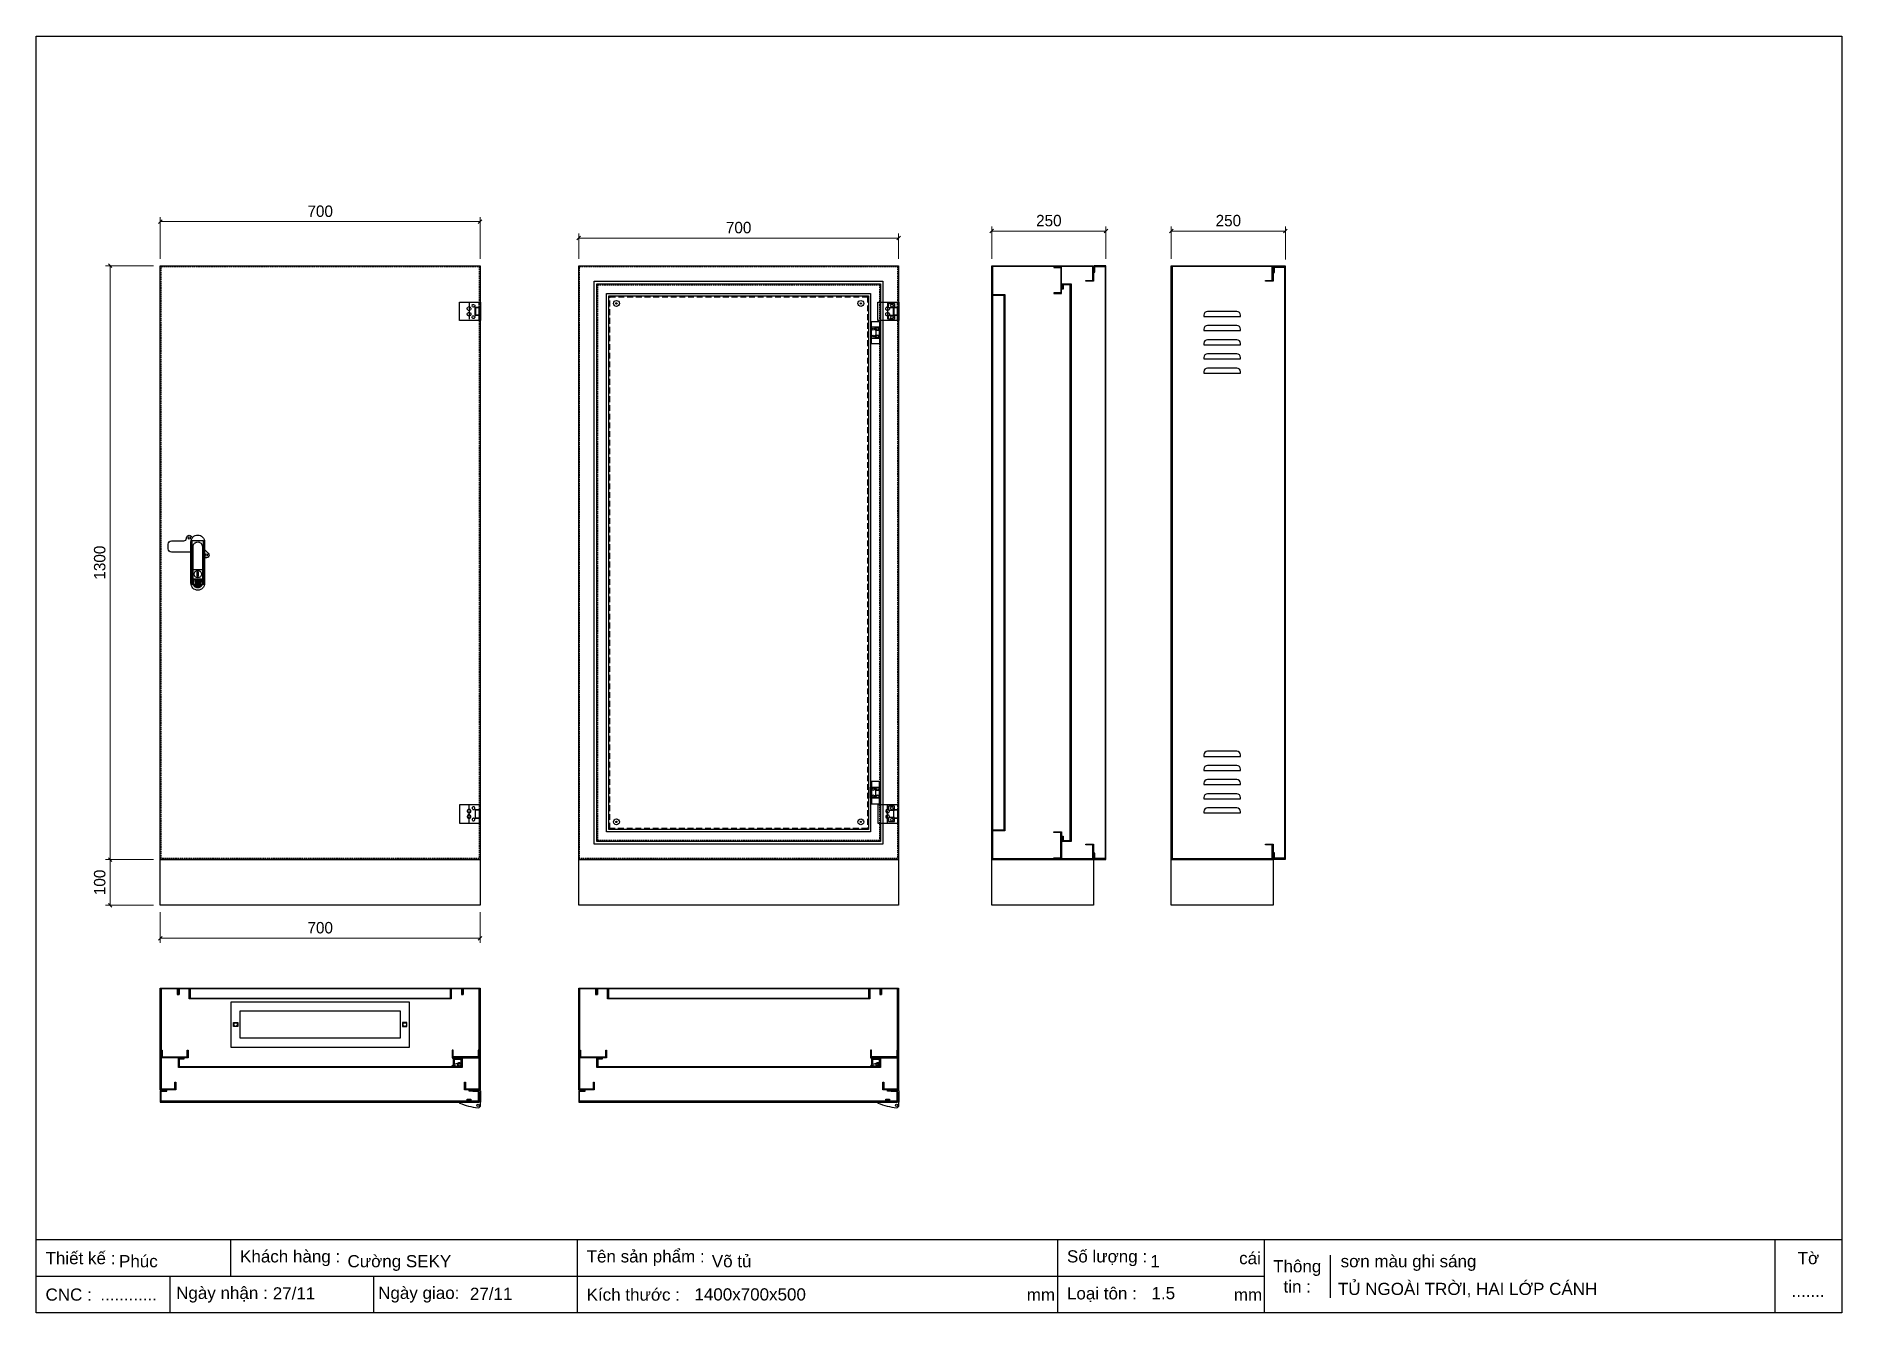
# Model space of a CAD drawing. Header units: millimetres. Extents: x 0 to 3953, y 0 to 2795.
import ezdxf

# ---------------------------------------------------------------- set-up
doc = ezdxf.new("R2010")
doc.units = ezdxf.units.MM
doc.linetypes.add('HIDDEN2', pattern=[4.7625, 3.175, -1.5875])
doc.linetypes.add('HIDDENX2', pattern=[19.05, 12.7, -6.35])
doc.layers.add('DIM', color=253, linetype='Continuous')
doc.layers.add('Ghi chu', color=7, linetype='Continuous')
doc.styles.add('Arial', font='arial.ttf')
doc.dimstyles.new('Dim-25', dxfattribs={"dimtxt": 25, "dimasz": 8, "dimexe": 10, "dimexo": 15, "dimgap": 10, "dimtad": 1, "dimdec": 0, "dimtxsty": 'Standard', "dimblk": 'OBLIQUE', "dimcen": 10, "dimclrd": 5, "dimclre": 5, "dimclrt": 3, "dimazin": 3, "dimtfac": 1, "dimtdec": 0, "dimtmove": 0, "dimatfit": 3, "dimldrblk": 'OBLIQUE', "dimlwd": 9, "dimlwe": 9})

# ---------------------------------------------------------------- blocks, each defined once
blk = doc.blocks.new('*D1')
at = {"color": 0, "linetype": 'ByBlock', "lineweight": -2}
for p, q in [((166.1, 2288.4), (158.1, 2296.4)), ((158.1, 996.4), (166.1, 988.4))]:
    blk.add_line(p, q, dxfattribs=at)
at = {"layer": 'Defpoints', "color": 0, "transparency": 16777216}
for p in [(271.9, 2292.4), (162.1, 992.4), (271.9, 992.4)]:
    blk.add_point(p, dxfattribs=at)
at = {"layer": 'DIM', "color": 5, "lineweight": 9, "transparency": 16777216}
for p, q in [((256.9, 2292.4), (152.1, 2292.4)), ((162.1, 2292.4), (162.1, 992.4)), ((256.9, 992.4), (152.1, 992.4))]:
    blk.add_line(p, q, dxfattribs=at)
at = {"layer": 'DIM', "color": 3, "transparency": 16777216, "insert": (139.3, 1642.4), "char_height": 25, "attachment_point": 5, "rotation": 90}
blk.add_mtext('1300', dxfattribs=at)
blk = doc.blocks.new('_Oblique')
at = {"color": 0, "linetype": 'ByBlock', "lineweight": -2}
blk.add_line((-0.5, -0.5), (0.5, 0.5), dxfattribs=at)
blk = doc.blocks.new('*D2')
at = {"color": 0, "linetype": 'ByBlock', "lineweight": -2}
for p, q in [((275.9, 824.3), (267.9, 816.3)), ((967.9, 816.3), (975.9, 824.3))]:
    blk.add_line(p, q, dxfattribs=at)
at = {"layer": 'Defpoints', "color": 0, "transparency": 16777216}
for p in [(271.9, 892.4), (971.9, 892.4), (971.9, 820.3)]:
    blk.add_point(p, dxfattribs=at)
at = {"layer": 'DIM', "color": 5, "lineweight": 9, "transparency": 16777216}
for p, q in [((271.9, 877.4), (271.9, 810.3)), ((971.9, 877.4), (971.9, 810.3)), ((271.9, 820.3), (971.9, 820.3))]:
    blk.add_line(p, q, dxfattribs=at)
at = {"layer": 'DIM', "color": 3, "transparency": 16777216, "insert": (621.9, 843.1), "char_height": 25, "attachment_point": 5}
blk.add_mtext('700', dxfattribs=at)
blk = doc.blocks.new('HL044-1.3-C')
at = {"color": 1, "linetype": 'HIDDEN2', "ltscale": 0.5}
for p, q in [((-25, 40), (-25, 0)), ((-3, 0), (-3, 40))]:
    blk.add_line(p, q, dxfattribs=at)
at = {"color": 1}
for p, q in [((-12, 29), (0, 29)), ((-12, 11), (-12, 29)), ((0, 11), (-12, 11)), ((-11, 28.5), (0, 28.5)), ((-11, 28.5), (-11, 11.5)), ((0, 11.5), (-11, 11.5))]:
    blk.add_line(p, q, dxfattribs=at)
blk.add_lwpolyline([(-46, 40), (0, 40), (0, 0), (-46, 0)], close=True, dxfattribs=at)
at = {"color": 1, "linetype": 'HIDDEN2', "ltscale": 0.5}
for centre, radius in [((-25, 26), 4), ((-25, 14), 4), ((-15.5, 32.5), 3), ((-15.5, 7.5), 3)]:
    blk.add_circle(centre, radius, dxfattribs=at)
blk = doc.blocks.new('AB301-2-1')
at = {"linetype": 'Continuous'}
h = blk.add_hatch(dxfattribs=at)
h.set_pattern_fill('ACAD_ISO09W100', color=1, scale=0.2)
h.set_pattern_definition([(0, (-368.0181, 398.3814), (0, 1), [4.8, -0.6, 1.2, -0.6, 1.2, -0.6])])
h.paths.add_polyline_path([(-4.1, -88.5, 0.118404), (0, -89.5, 0.118404), (4.1, -88.5), (7, -72), (-7, -72)])
at = {"color": 1, "linetype": 'Continuous'}
for p, q in [((-10, -50.5), (10, -50.5)), ((-7, -72), (7, -72)), ((-7, -72), (-4.1, -88.5)), ((7, -72), (4.1, -88.5))]:
    blk.add_line(p, q, dxfattribs=at)
for points in [[(-15, -12.5), (-57.5, -12.5, -0.414214), (-65, -5), (-65, 5, -0.414214), (-57.5, 12.5), (-30.7, 12.5, 0.414214), (-24.7, 18.5), (-24.7, 18.7)], [(-24.7, 18.7, -0.198912), (-23, 23), (-23, 23, -0.414214), (-14.5, 23), (-11.3, 19.8)], [(15, -6.5), (23, -14.5, -0.414214), (23, -23), (23, -23, -0.381561), (15, -23.4, -0.381561)]]:
    blk.add_lwpolyline(points, format="xyb", dxfattribs=at)
for points in [[(0, 25), (0, 25, -0.414214), (15, 10), (15, -80.5, -0.414214), (0, -95.5), (0, -95.5, -0.414214), (-15, -80.5), (-15, 10, -0.414214)], [(0, 10, -0.414214), (10, 0), (10, -80.5, -0.414214), (0, -90.5, -0.414214), (-10, -80.5), (-10, 0, -0.414214)], [(9, -72.5), (9, -80.5, -0.414214), (0, -89.5, -0.414214), (-9, -80.5), (-9, -72.5, -0.414214), (-7, -70.5), (7, -70.5, -0.414214)]]:
    blk.add_lwpolyline(points, format="xyb", close=True, dxfattribs=at)
at = {"color": 2, "linetype": 'Continuous'}
blk.add_lwpolyline([(-12, 13.3), (12, 13.3), (12, -83.7), (-12, -83.7)], close=True, dxfattribs=at)
at = {"color": 1, "linetype": 'Continuous'}
blk.add_lwpolyline([(-1, -55.5), (1, -55.5), (1, -65.5), (-1, -65.5)], close=True, dxfattribs=at)
for centre, radius in [((-18.7, 18.7), 2.5), ((18.7, -18.7), 2.5), ((0, -60.5), 8)]:
    blk.add_circle(centre, radius, dxfattribs=at)
blk = doc.blocks.new('*D3')
at = {"color": 0, "linetype": 'ByBlock', "lineweight": -2}
for p, q in [((166.1, 988.4), (158.1, 996.4)), ((158.1, 896.4), (166.1, 888.4))]:
    blk.add_line(p, q, dxfattribs=at)
at = {"layer": 'Defpoints', "color": 0, "transparency": 16777216}
for p in [(271.9, 992.4), (162.1, 892.4), (271.9, 892.4)]:
    blk.add_point(p, dxfattribs=at)
at = {"layer": 'DIM', "color": 5, "lineweight": 9, "transparency": 16777216}
for p, q in [((256.9, 992.4), (152.1, 992.4)), ((162.1, 992.4), (162.1, 892.4)), ((256.9, 892.4), (152.1, 892.4))]:
    blk.add_line(p, q, dxfattribs=at)
at = {"layer": 'DIM', "color": 3, "transparency": 16777216, "insert": (139.3, 942.4), "char_height": 25, "attachment_point": 5, "rotation": 90}
blk.add_mtext('100', dxfattribs=at)
blk = doc.blocks.new('HL044-1.3-B')
h = blk.add_hatch()
h.set_pattern_fill('ANSI31', color=1, scale=0.3, style=0)
h.set_pattern_definition([(45, (-80982.31925, -42991.2648), (-0.673519209, 0.673519209), [])])
h.paths.add_polyline_path([(-15.5, 27), (-15.5, 24), (-9.5, 24), (-9.5, 27)])
at = {"color": 1}
for p, q in [((0, 0), (-43, 0)), ((-43, 0), (-43, -2)), ((-25, 6.5), (-25, 0)), ((-25, 6.5), (-19, 5.9)), ((-25, 5.5), (-19, 4.9)), ((-25, 4.5), (-19, 3.9)), ((-25, 3.5), (-19, 2.9)), ((-25, 2.5), (-19, 1.9)), ((-25, 1.5), (-19, 0.9)), ((-25, 0.5), (-19.7, 0)), ((-22, 24), (-22, 27)), ((-22, 27), (1, 27)), ((-1, 24), (-22, 24)), ((-19, 6.5), (-19, 0)), ((-15.5, 24), (-15.5, 27)), ((-9.5, 24), (-9.5, 27)), ((0, 23), (0, 0)), ((0, 7.5), (3, 7.5)), ((0, 6), (3, 6)), ((3, 25), (3, 0)), ((3, -6.5), (3, 0))]:
    blk.add_line(p, q, dxfattribs=at)
blk.add_lwpolyline([(-26, 6.5), (-18, 6.5), (-18, 0), (-26, 0)], close=True, dxfattribs=at)
blk.add_circle((-2.3, -7), 2.55, dxfattribs=at)
for centre, radius, start, end in [((-1, 23), 1, 0, 90), ((1, 25), 2, 0, 90), ((15.4, 147.7), 160.7, 248.6705, 263.5901), ((-2.5, -6.5), 5.5, 270, 0)]:
    blk.add_arc(centre, radius, start, end, dxfattribs=at)
blk = doc.blocks.new('ovan6x9')
at = {"color": 2}
for p, q in [((2, 6), (8, 6)), ((2, 0), (8, 0))]:
    blk.add_line(p, q, dxfattribs=at)
for centre, start, end in [((2, 3), 90, 270), ((8, 3), 270, 90)]:
    blk.add_arc(centre, 3, start, end, dxfattribs=at)
blk = doc.blocks.new('HL036-1-1')
at = {"color": 1}
blk.add_line((9.5, 36.2), (9.5, 12.2), dxfattribs=at)
for points in [[(0, 48.5), (17.5, 48.5), (17.5, 0), (0, 0)], [(-2.5, 12.2), (17.5, 12.2), (17.5, 36.2), (-2.5, 36.2)]]:
    blk.add_lwpolyline(points, close=True, dxfattribs=at)
for centre, radius in [((3.5, 31.8), 2), ((3.5, 16.8), 2), ((12.7, 32.5), 2.5), ((12.7, 16), 2.5)]:
    blk.add_circle(centre, radius, dxfattribs=at)
blk = doc.blocks.new('HL036-1-2')
at = {"layer": 'Ghi chu', "color": 1}
for p, q in [((-3, 17.8), (-18.9, 17.8)), ((-18.9, 15.8), (-18.9, 17.8)), ((-12.1, 15.8), (-18.9, 15.8)), ((-16.4, 1), (-16.4, 14)), ((-15.6, 15), (-3.9, 17.7)), ((0, 0), (-15.4, 0)), ((-14.4, 3), (-14.4, 11.9)), ((0, 2), (-13.4, 2)), ((-13.1, 12.8), (-4.3, 9.8)), ((-6.2, 2), (-6.2, 0)), ((-1.2, 2), (-1.2, 0)), ((0, 0), (0, 2))]:
    blk.add_line(p, q, dxfattribs=at)
for radius in [4.1, 2.1]:
    blk.add_circle((-3, 13.7), radius, dxfattribs=at)
for centre, start, end in [((-15.4, 14), 102.9616, 180), ((-15.4, 1), 180, 270), ((-13.4, 11.9), 71.3254, 180), ((-13.4, 3), 180, 270)]:
    blk.add_arc(centre, 1, start, end, dxfattribs=at)
blk = doc.blocks.new('*D4')
at = {"color": 0, "linetype": 'ByBlock', "lineweight": -2}
for p, q in [((275.9, 2392.9), (267.9, 2384.9)), ((967.9, 2384.9), (975.9, 2392.9))]:
    blk.add_line(p, q, dxfattribs=at)
at = {"color": 5, "lineweight": 9, "ltscale": 3, "transparency": 16777216}
for p, q in [((271.9, 2307.4), (271.9, 2398.9)), ((271.9, 2388.9), (971.9, 2388.9)), ((971.9, 2307.4), (971.9, 2398.9))]:
    blk.add_line(p, q, dxfattribs=at)
at = {"layer": 'Defpoints', "color": 0, "ltscale": 3, "transparency": 16777216}
for p in [(971.9, 2388.9), (271.9, 2292.4), (971.9, 2292.4)]:
    blk.add_point(p, dxfattribs=at)
at = {"color": 3, "ltscale": 3, "transparency": 16777216, "insert": (621.9, 2411.6), "char_height": 25, "attachment_point": 5}
blk.add_mtext('700', dxfattribs=at)
blk = doc.blocks.new('*D5')
at = {"color": 0, "linetype": 'ByBlock', "lineweight": -2}
for p, q in [((1191.9, 2357.1), (1183.9, 2349.1)), ((1883.9, 2349.1), (1891.9, 2357.1))]:
    blk.add_line(p, q, dxfattribs=at)
at = {"color": 5, "lineweight": 9, "ltscale": 3, "transparency": 16777216}
for p, q in [((1187.9, 2307.4), (1187.9, 2363.1)), ((1187.9, 2353.1), (1887.9, 2353.1)), ((1887.9, 2307.4), (1887.9, 2363.1))]:
    blk.add_line(p, q, dxfattribs=at)
at = {"layer": 'Defpoints', "color": 0, "ltscale": 3, "transparency": 16777216}
for p in [(1887.9, 2353.1), (1187.9, 2292.4), (1887.9, 2292.4)]:
    blk.add_point(p, dxfattribs=at)
at = {"color": 3, "ltscale": 3, "transparency": 16777216, "insert": (1537.9, 2375.8), "char_height": 25, "attachment_point": 5}
blk.add_mtext('700', dxfattribs=at)
blk = doc.blocks.new('*D6')
at = {"color": 0, "linetype": 'ByBlock', "lineweight": -2}
for p, q in [((2096, 2372.3), (2088, 2364.3)), ((2338, 2364.3), (2346, 2372.3))]:
    blk.add_line(p, q, dxfattribs=at)
at = {"color": 5, "lineweight": 9, "ltscale": 3, "transparency": 16777216}
for p, q in [((2092, 2307.4), (2092, 2378.3)), ((2342, 2307.4), (2342, 2378.3)), ((2092, 2368.3), (2342, 2368.3))]:
    blk.add_line(p, q, dxfattribs=at)
at = {"layer": 'Defpoints', "color": 0, "ltscale": 3, "transparency": 16777216}
for p in [(2342, 2368.3), (2092, 2292.4), (2342, 2292.4)]:
    blk.add_point(p, dxfattribs=at)
at = {"color": 3, "ltscale": 3, "transparency": 16777216, "insert": (2217, 2391.1), "char_height": 25, "attachment_point": 5}
blk.add_mtext('250', dxfattribs=at)
blk = doc.blocks.new('KHUNG CHUẨN')
at = {"color": 7}
for p, q in [((19889.2, -28535.2), (16919.2, -28535.2)), ((17239.2, -28535.2), (17239.2, -28595.2)), ((17809.2, -28535.2), (17809.2, -28655.2)), ((18599.2, -28535.2), (18599.2, -28655.2)), ((18939.2, -28535.2), (18939.2, -28655.2)), ((19779.2, -28535.2), (19779.2, -28655.2)), ((19047.6, -28560.2), (19047.6, -28630.2)), ((18939.2, -28595.2), (16919.2, -28595.2)), ((17139.2, -28595.2), (17139.2, -28655.2)), ((17474.2, -28595.2), (17474.2, -28655.2))]:
    blk.add_line(p, q, dxfattribs=at)
blk.add_lwpolyline([(16919.2, -26555.2), (19889.2, -26555.2), (19889.2, -28655.2), (16919.2, -28655.2)], close=True, dxfattribs=at)
at = {"color": 2, "char_height": 20, "style": 'Arial'}
for s, insert, width, attachment_point in [('  Thiết kế :', (16919.2, -28565.2), 917.634, 4), ('  Khách hàng :', (17239.2, -28565.2), 917.634, 4), ('  Tên sản phẩm :', (17809.2, -28565.2), 917.634, 4), ('  Số lượng :', (18599.2, -28565.2), 917.634, 4), ('cái', (18897.9, -28565.2), 63.517, 4), ('Thông\\Ptin :', (18993.4, -28595.2), 108.311, 5), ('Tờ', (19834.2, -28565.2), 110, 5), ('  CNC :', (16919.2, -28625.2), 917.634, 4), ('  Ngày nhận :', (17134, -28625.2), 556.651, 4), ('  Ngày giao:', (17466.3, -28625.2), 556.651, 4), ('  Kích thước :', (17809.2, -28625.2), 917.634, 4), ('mm', (18548.6, -28625.2), 73.831, 4), ('  Loại tôn :', (18599.2, -28625.2), 917.634, 4), ('mm', (18889.2, -28625.2), 917.634, 4)]:
    blk.add_mtext(s, dxfattribs=dict(at, insert=insert, width=width, attachment_point=attachment_point))
at = {"color": 3, "style": 'Arial'}
for tag, p in [('#01', (17055.6, -28580.1)), ('#02', (17431.4, -28580.1)), ('#03', (18030.6, -28580.1)), ('#08', (18751.7, -28580.1)), ('#10', (19064.8, -28580.1)), ('#04', (17024.8, -28634.6)), ('#05', (17308.5, -28633)), ('#06', (17632.7, -28633.7)), ('#07', (18002, -28634.7)), ('#09', (18753.8, -28632.6)), ('#11', (19060.3, -28625.7)), ('#12', (19806.5, -28628.9))]:
    blk.add_attdef(tag, p, '', height=20, dxfattribs=at)
blk = doc.blocks.new('*D7')
at = {"color": 0, "linetype": 'ByBlock', "lineweight": -2}
for p, q in [((2489, 2372.3), (2481, 2364.3)), ((2731, 2364.3), (2739, 2372.3))]:
    blk.add_line(p, q, dxfattribs=at)
at = {"color": 5, "lineweight": 9, "ltscale": 3, "transparency": 16777216}
for p, q in [((2485, 2307.4), (2485, 2378.3)), ((2735, 2306.4), (2735, 2378.3)), ((2485, 2368.3), (2735, 2368.3))]:
    blk.add_line(p, q, dxfattribs=at)
at = {"layer": 'Defpoints', "color": 0, "ltscale": 3, "transparency": 16777216}
for p in [(2735, 2368.3), (2485, 2292.4), (2735, 2291.4)]:
    blk.add_point(p, dxfattribs=at)
at = {"color": 3, "ltscale": 3, "transparency": 16777216, "insert": (2610, 2391.1), "char_height": 25, "attachment_point": 5}
blk.add_mtext('250', dxfattribs=at)

msp = doc.modelspace()

# ---------------------------------------------------------------- linework, layer by layer
at = {"color": 2, "ltscale": 3}
for p, q in [((308.9, 709.2), (308.9, 697.2)), ((308.9, 697.2), (312.9, 697.2)), ((310.9, 711.2), (310.9, 697.2)), ((312.9, 709.2), (312.9, 697.2)), ((930.9, 709.2), (930.9, 697.2)), ((930.9, 697.2), (934.9, 697.2)), ((932.9, 711.2), (932.9, 697.2)), ((934.9, 709.2), (934.9, 697.2)), ((1224.9, 709.2), (1224.9, 697.2)), ((1224.9, 697.2), (1228.9, 697.2)), ((1226.9, 711.2), (1226.9, 697.2)), ((1228.9, 709.2), (1228.9, 697.2)), ((1846.9, 709.2), (1846.9, 697.2)), ((1846.9, 697.2), (1850.9, 697.2)), ((1848.9, 711.2), (1848.9, 697.2)), ((1850.9, 709.2), (1850.9, 697.2))]:
    msp.add_line(p, q, dxfattribs=at)
at = {"color": 7}
for points in [[(271.9, 2292.4), (971.9, 2292.4), (971.9, 992.4), (271.9, 992.4)], [(1187.9, 2292.4), (1887.9, 2292.4), (1887.9, 992.4), (1187.9, 992.4)], [(1221.9, 2258.4), (1853.9, 2258.4), (1853.9, 1026.4), (1221.9, 1026.4)], [(2298, 2260.4), (2313, 2260.4), (2313, 2290.4), (2094, 2290.4), (2094, 994.4), (2313, 994.4), (2313, 1024.4), (2298, 1024.4), (2298, 1026.4), (2315, 1026.4), (2315, 992.4), (2092, 992.4), (2092, 2292.4), (2315, 2292.4), (2315, 2258.4), (2298, 2258.4)], [(2318, 2278.4), (2318, 2290.4), (2340, 2290.4), (2340, 994.4), (2318, 994.4), (2318, 1006.4), (2316, 1006.4), (2316, 992.4), (2342, 992.4), (2342, 2292.4), (2316, 2292.4), (2316, 2278.4)], [(2691, 2260.4), (2706, 2260.4), (2706, 2290.4), (2487, 2290.4), (2487, 994.4), (2706, 994.4), (2706, 1024.4), (2691, 1024.4), (2691, 1026.4), (2708, 1026.4), (2708, 992.4), (2485, 992.4), (2485, 2292.4), (2708, 2292.4), (2708, 2258.4), (2691, 2258.4)], [(2711, 2277.4), (2711, 2289.4), (2733, 2289.4), (2733, 995.4), (2711, 995.4), (2711, 1007.4), (2709, 1007.4), (2709, 993.4), (2735, 993.4), (2735, 2291.4), (2709, 2291.4), (2709, 2277.4)], [(271.9, 992.4), (971.9, 992.4), (971.9, 892.4), (271.9, 892.4)], [(1187.9, 992.4), (1887.9, 992.4), (1887.9, 892.4), (1187.9, 892.4)], [(2092, 992.4), (2315, 992.4), (2315, 892.4), (2092, 892.4)], [(2485, 992.4), (2708, 992.4), (2708, 892.4), (2485, 892.4)], [(426.9, 681.2), (816.9, 681.2), (816.9, 581.2), (426.9, 581.2)], [(955.9, 485.2), (967.9, 485.2), (967.9, 463.2), (273.9, 463.2), (273.9, 485.2), (285.9, 485.2), (285.9, 487.2), (271.9, 487.2), (271.9, 461.2), (969.9, 461.2), (969.9, 487.2), (955.9, 487.2)], [(1871.9, 485.2), (1883.9, 485.2), (1883.9, 463.2), (1189.9, 463.2), (1189.9, 485.2), (1201.9, 485.2), (1201.9, 487.2), (1187.9, 487.2), (1187.9, 461.2), (1885.9, 461.2), (1885.9, 487.2), (1871.9, 487.2)]]:
    msp.add_lwpolyline(points, close=True, dxfattribs=at)
at = {"color": 7, "linetype": 'HIDDEN2'}
for points in [[(273.9, 2290.4), (969.9, 2290.4), (969.9, 994.4), (273.9, 994.4)], [(1189.9, 2290.4), (1885.9, 2290.4), (1885.9, 994.4), (1189.9, 994.4)]]:
    msp.add_lwpolyline(points, close=True, dxfattribs=at)
at = {"color": 3}
for points in [[(2228, 2288.4), (2243, 2288.4), (2243, 2233.4), (2228, 2233.4), (2228, 2231.4), (2245, 2231.4), (2245, 2290.4), (2228, 2290.4)], [(1248.9, 2231.4), (1826.9, 2231.4), (1826.9, 1053.4), (1248.9, 1053.4)], [(2228, 996.4), (2243, 996.4), (2243, 1051.4), (2228, 1051.4), (2228, 1053.4), (2245, 1053.4), (2245, 994.4), (2228, 994.4)], [(275.9, 575.2), (275.9, 560.2), (330.9, 560.2), (330.9, 575.2), (332.9, 575.2), (332.9, 558.2), (273.9, 558.2), (273.9, 575.2)], [(967.9, 575.2), (967.9, 560.2), (912.9, 560.2), (912.9, 575.2), (910.9, 575.2), (910.9, 558.2), (969.9, 558.2), (969.9, 575.2)], [(1191.9, 575.2), (1191.9, 560.2), (1246.9, 560.2), (1246.9, 575.2), (1248.9, 575.2), (1248.9, 558.2), (1189.9, 558.2), (1189.9, 575.2)], [(1883.9, 575.2), (1883.9, 560.2), (1828.9, 560.2), (1828.9, 575.2), (1826.9, 575.2), (1826.9, 558.2), (1885.9, 558.2), (1885.9, 575.2)]]:
    msp.add_lwpolyline(points, close=True, dxfattribs=at)
at = {"color": 6}
for points in [[(1227.4, 2252.9), (1848.4, 2252.9), (1848.4, 1031.9), (1227.4, 1031.9)], [(2246, 2240.9), (2246, 2252.9), (2266, 2252.9), (2266, 1031.9), (2246, 1031.9), (2246, 1043.9), (2248, 1043.9), (2248, 1033.9), (2264, 1033.9), (2264, 2250.9), (2248, 2250.9), (2248, 2240.9)], [(920.4, 557.2), (932.4, 557.2), (932.4, 537.2), (311.4, 537.2), (311.4, 557.2), (323.4, 557.2), (323.4, 555.2), (313.4, 555.2), (313.4, 539.2), (930.4, 539.2), (930.4, 555.2), (920.4, 555.2)], [(1836.4, 557.2), (1848.4, 557.2), (1848.4, 537.2), (1227.4, 537.2), (1227.4, 557.2), (1239.4, 557.2), (1239.4, 555.2), (1229.4, 555.2), (1229.4, 539.2), (1846.4, 539.2), (1846.4, 555.2), (1836.4, 555.2)]]:
    msp.add_lwpolyline(points, close=True, dxfattribs=at)
at = {"color": 6, "linetype": 'HIDDEN2'}
msp.add_lwpolyline([(1229.4, 2250.9), (1846.4, 2250.9), (1846.4, 1033.9), (1229.4, 1033.9)], close=True, dxfattribs=at)
at = {"color": 1}
for points in [[(1253.9, 2226.4), (1821.9, 2226.4), (1821.9, 1058.4), (1253.9, 1058.4)], [(2094, 1057.4), (2119, 1057.4), (2119, 2227.4), (2094, 2227.4), (2094, 2229.4), (2121, 2229.4), (2121, 1055.4), (2094, 1055.4)], [(336.9, 709.2), (336.9, 689.2), (906.9, 689.2), (906.9, 709.2), (908.9, 709.2), (908.9, 687.2), (334.9, 687.2), (334.9, 709.2)], [(1252.9, 709.2), (1252.9, 689.2), (1822.9, 689.2), (1822.9, 709.2), (1824.9, 709.2), (1824.9, 687.2), (1250.9, 687.2), (1250.9, 709.2)]]:
    msp.add_lwpolyline(points, close=True, dxfattribs=at)
at = {"color": 1, "linetype": 'HIDDENX2'}
msp.add_lwpolyline([(1255.9, 2224.4), (1819.9, 2224.4), (1819.9, 1060.4), (1255.9, 1060.4)], close=True, dxfattribs=at)
at = {"color": 2}
for points in [[(1865.9, 2209.4), (1878.9, 2209.4), (1878.9, 2200.4), (1865.9, 2200.4)], [(1865.9, 2184.4), (1878.9, 2184.4), (1878.9, 2175.4), (1865.9, 2175.4)], [(1865.9, 1100.4), (1878.9, 1100.4), (1878.9, 1109.4), (1865.9, 1109.4)], [(1865.9, 1075.4), (1878.9, 1075.4), (1878.9, 1084.4), (1865.9, 1084.4)], [(441.4, 626.7), (432.4, 626.7), (432.4, 635.7), (441.4, 635.7)], [(446.9, 661.2), (796.9, 661.2), (796.9, 601.2), (446.9, 601.2)], [(802.4, 626.7), (811.4, 626.7), (811.4, 635.7), (802.4, 635.7)]]:
    msp.add_lwpolyline(points, close=True, dxfattribs=at)
for points in [[(2628.5, 2192.4), (2564.5, 2192.4, 0.414214), (2556.5, 2184.4), (2556.5, 2181.4), (2636.5, 2181.4), (2636.5, 2184.4, 0.414214)], [(2628.5, 2161.4), (2564.5, 2161.4, 0.414214), (2556.5, 2153.4), (2556.5, 2150.4), (2636.5, 2150.4), (2636.5, 2153.4, 0.414214)], [(2628.5, 2130.4), (2564.5, 2130.4, 0.414214), (2556.5, 2122.4), (2556.5, 2119.4), (2636.5, 2119.4), (2636.5, 2122.4, 0.414214)], [(2628.5, 2099.4), (2564.5, 2099.4, 0.414214), (2556.5, 2091.4), (2556.5, 2088.4), (2636.5, 2088.4), (2636.5, 2091.4, 0.414214)], [(2628.5, 2068.4), (2564.5, 2068.4, 0.414214), (2556.5, 2060.4), (2556.5, 2057.4), (2636.5, 2057.4), (2636.5, 2060.4, 0.414214)], [(2628.5, 1229.4), (2564.5, 1229.4, 0.414214), (2556.5, 1221.4), (2556.5, 1218.4), (2636.5, 1218.4), (2636.5, 1221.4, 0.414214)], [(2628.5, 1198.4), (2564.5, 1198.4, 0.414214), (2556.5, 1190.4), (2556.5, 1187.4), (2636.5, 1187.4), (2636.5, 1190.4, 0.414214)], [(2628.5, 1167.4), (2564.5, 1167.4, 0.414214), (2556.5, 1159.4), (2556.5, 1156.4), (2636.5, 1156.4), (2636.5, 1159.4, 0.414214)], [(2628.5, 1136.4), (2564.5, 1136.4, 0.414214), (2556.5, 1128.4), (2556.5, 1125.4), (2636.5, 1125.4), (2636.5, 1128.4, 0.414214)], [(2628.5, 1105.4), (2564.5, 1105.4, 0.414214), (2556.5, 1097.4), (2556.5, 1094.4), (2636.5, 1094.4), (2636.5, 1097.4, 0.414214)]]:
    msp.add_lwpolyline(points, format="xyb", close=True, dxfattribs=at)
at = {"color": 7}
for points in [[(308.9, 709.2), (273.9, 709.2), (273.9, 490.2), (303.9, 490.2), (303.9, 505.2), (305.9, 505.2), (305.9, 488.2), (271.9, 488.2), (271.9, 711.2), (971.9, 711.2), (971.9, 488.2), (937.9, 488.2), (937.9, 505.2), (939.9, 505.2), (939.9, 490.2), (969.9, 490.2), (969.9, 709.2), (934.9, 709.2)], [(930.9, 709.2), (312.9, 709.2)], [(1224.9, 709.2), (1189.9, 709.2), (1189.9, 490.2), (1219.9, 490.2), (1219.9, 505.2), (1221.9, 505.2), (1221.9, 488.2), (1187.9, 488.2), (1187.9, 711.2), (1887.9, 711.2), (1887.9, 488.2), (1853.9, 488.2), (1853.9, 505.2), (1855.9, 505.2), (1855.9, 490.2), (1885.9, 490.2), (1885.9, 709.2), (1850.9, 709.2)], [(1846.9, 709.2), (1228.9, 709.2)]]:
    msp.add_lwpolyline(points, dxfattribs=at)
at = {"color": 2, "ltscale": 3}
for centre in [(1270.4, 2209.9), (1805.4, 2209.9), (1270.4, 1074.9), (1805.4, 1074.9)]:
    msp.add_circle(centre, 6.5, dxfattribs=at)
at = {"color": 2}
for centre in [(1270.4, 2209.9), (1805.4, 2209.9), (1270.4, 1074.9), (1805.4, 1074.9)]:
    msp.add_circle(centre, 1.5, dxfattribs=at)
at = {"color": 7}
for centre in [(436.9, 631.2), (806.9, 631.2)]:
    msp.add_circle(centre, 4, dxfattribs=at)

# ---------------------------------------------------------------- block references
at = {"color": 3, "xscale": 1.331000000005587, "yscale": 1.331000000005587, "zscale": 1.331000000005587}
msp.add_blockref('KHUNG CHUẨN', (-22519.5, 38140), dxfattribs=at).add_auto_attribs({'#03': 'Võ tủ', '#07': '1400x700x500', '#08': '1', '#09': '1.5', '#10': 'sơn màu ghi sáng', '#11': 'TỦ NGOÀI TRỜI, HAI LỚP CÁNH', '#02': 'Cường SEKY', '#05': '27/11', '#06': '27/11', '#01': 'Phúc', '#04': '............', '#12': '.......'})
at = {"color": 7}
for name, p in [('HL044-1.3-C', (972.9, 2172.4)), ('HL044-1.3-C', (1888.9, 2172.4)), ('HL036-1-1', (1828.9, 2121.7)), ('ovan6x9', (1836.6, 2151.2)), ('ovan6x9', (1836.6, 2134.7)), ('AB301-2-1', (353.9, 1677.7)), ('HL044-1.3-B', (969.9, 461.2)), ('HL044-1.3-B', (1885.9, 461.2))]:
    msp.add_blockref(name, p, dxfattribs=at)
at = {"color": 7, "xscale": -1, "rotation": 180}
for name, p in [('HL036-1-1', (1828.9, 1163.2)), ('ovan6x9', (1836.6, 1150.2)), ('HL044-1.3-C', (972.9, 1112.4)), ('ovan6x9', (1836.6, 1133.7)), ('HL044-1.3-C', (1888.9, 1112.4)), ('HL036-1-2', (929.3, 557)), ('HL036-1-2', (1845.3, 557))]:
    msp.add_blockref(name, p, dxfattribs=at)

# ---------------------------------------------------------------- dimensions: what is measured, and where the dimension line sits
at = {"color": 2, "ltscale": 3}
for base, p1, p2, picture, middle in [((971.9, 2388.9), (271.9, 2292.4), (971.9, 2292.4), '*D4', (621.9, 2411.6)), ((1887.9, 2353.1), (1187.9, 2292.4), (1887.9, 2292.4), '*D5', (1537.9, 2375.8)), ((2342, 2368.3), (2092, 2292.4), (2342, 2292.4), '*D6', (2217, 2391.1)), ((2735, 2368.3), (2485, 2292.4), (2735, 2291.4), '*D7', (2610, 2391.1))]:
    dim = msp.add_linear_dim(base=base, p1=p1, p2=p2, dimstyle='Dim-25', dxfattribs=at)
    dim.commit()
    dim.dimension.update_dxf_attribs({"geometry": picture, "text_midpoint": middle})
at = {"layer": 'DIM', "color": 7}
for base, p1, p2, picture, middle in [((162.1, 992.4), (271.9, 2292.4), (271.9, 992.4), '*D1', (139.3, 1642.4)), ((162.1, 892.4), (271.9, 992.4), (271.9, 892.4), '*D3', (139.3, 942.4))]:
    dim = msp.add_linear_dim(base=base, p1=p1, p2=p2, angle=90, dimstyle='Dim-25', dxfattribs=at)
    dim.commit()
    dim.dimension.update_dxf_attribs({"geometry": picture, "text_midpoint": middle})
dim = msp.add_linear_dim(base=(971.9, 820.3), p1=(271.9, 892.4), p2=(971.9, 892.4), dimstyle='Dim-25', dxfattribs=at)
dim.commit()
dim.dimension.update_dxf_attribs({"geometry": '*D2', "text_midpoint": (621.9, 843.1)})

doc.saveas('drawing.dxf')
